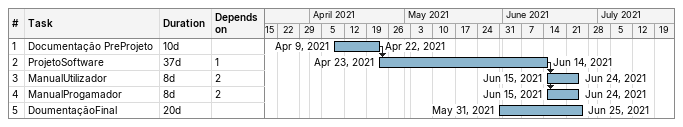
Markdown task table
| ID | Task | Duration | Start | Finish | Predecessors |
|---|---|---|---|---|---|
| 1 | Documentação PreProjeto | 10d | 2021-04-09 | 2021-04-22 |  |
| 2 | ProjetoSoftware | 37d | 2021-04-23 | 2021-06-14 | 1 |
| 3 | ManualUtilizador | 8d | 2021-06-15 | 2021-06-24 | 2 |
| 4 | ManualProgamador | 8d | 2021-06-15 | 2021-06-24 | 2 |
| 5 | DoumentaçãoFinal | 20d | 2021-05-31 | 2021-06-25 |  |
